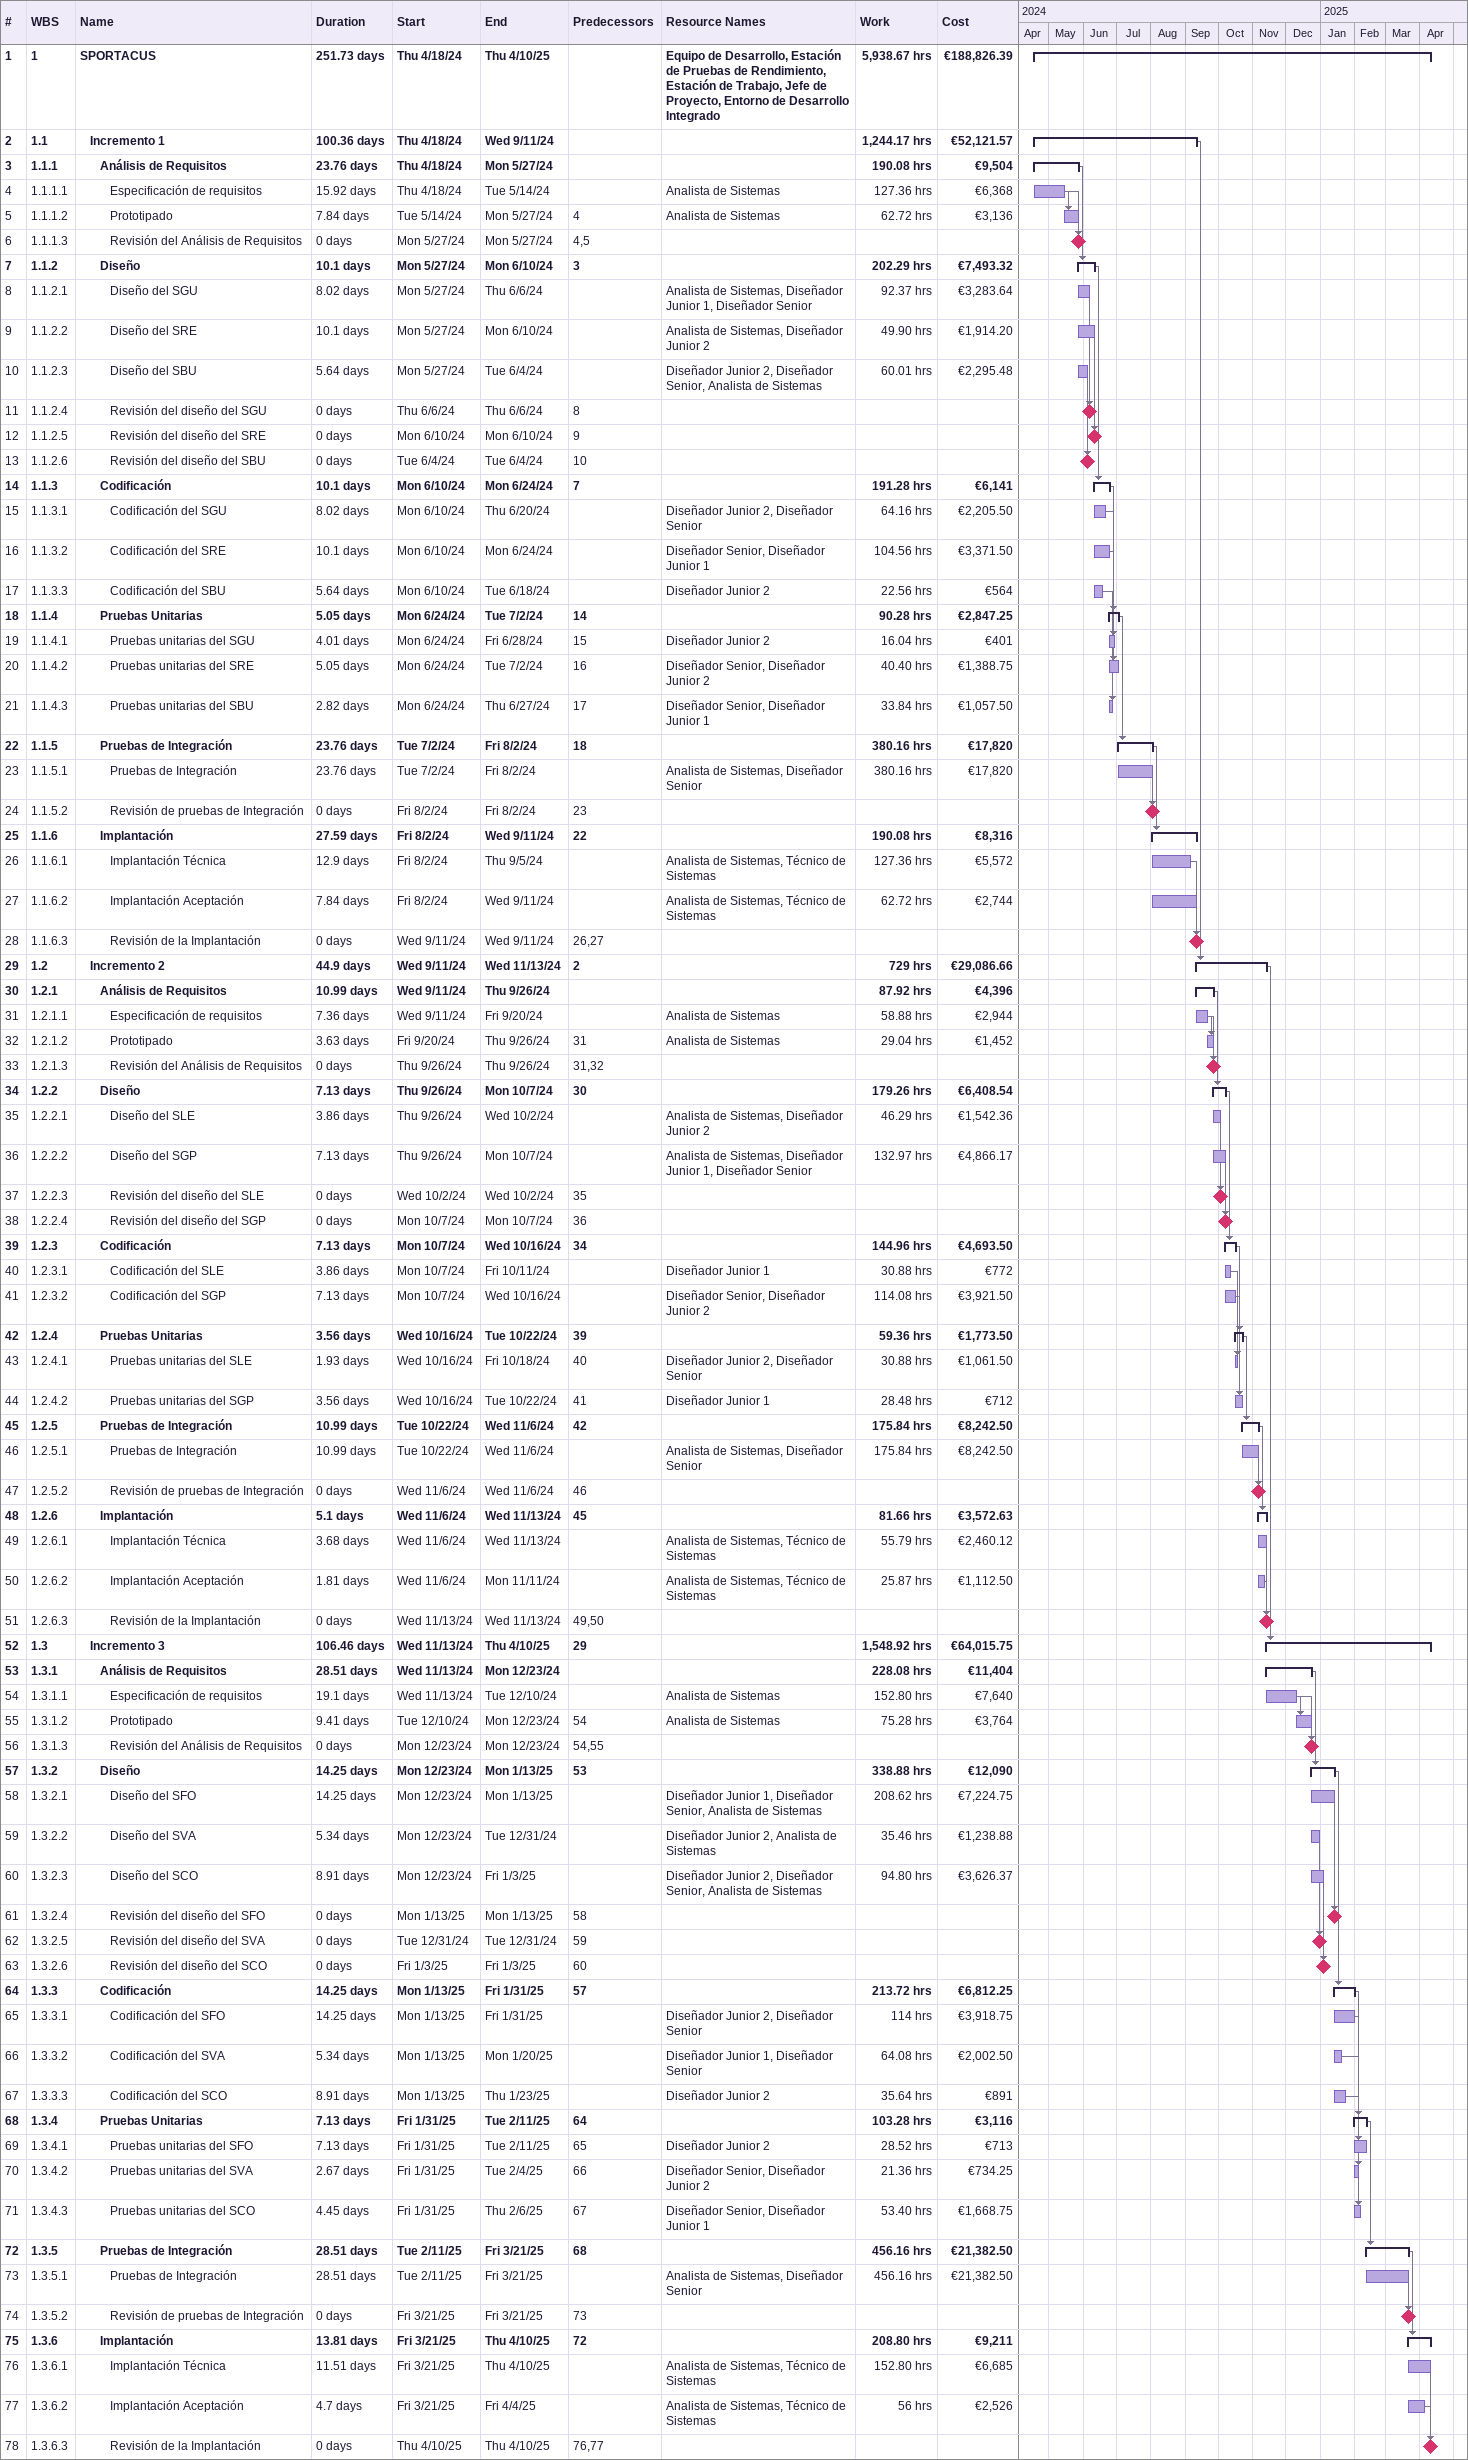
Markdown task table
| ID | WBS | Task | Duration | Start | Finish | Predecessors | Resources | Work (h) | Cost (€) |
|---|---|---|---|---|---|---|---|---|---|
| 1 | 1 | **SPORTACUS** | 251.73d | 2024-04-18 | 2025-04-10 |  | Equipo de Desarrollo, Estación de Pruebas de Rendimiento, Estación de Trabajo, Jefe de Proyecto, Entorno de Desarrollo Integrado | 5938.67 | 188826.39 |
| 2 | 1.1 | **Incremento 1** | 100.36d | 2024-04-18 | 2024-09-11 |  |  | 1244.17 | 52121.57 |
| 3 | 1.1.1 | **Análisis de Requisitos** | 23.76d | 2024-04-18 | 2024-05-27 |  |  | 190.08 | 9504 |
| 4 | 1.1.1.1 | Especificación de requisitos | 15.92d | 2024-04-18 | 2024-05-14 |  | Analista de Sistemas | 127.36 | 6368 |
| 5 | 1.1.1.2 | Prototipado | 7.84d | 2024-05-14 | 2024-05-27 | 4 | Analista de Sistemas | 62.72 | 3136 |
| 6 | 1.1.1.3 | Revisión del Análisis de Requisitos | 0d | 2024-05-27 | 2024-05-27 | 4, 5 |  |  |  |
| 7 | 1.1.2 | **Diseño** | 10.1d | 2024-05-27 | 2024-06-10 | 3 |  | 202.29 | 7493.32 |
| 8 | 1.1.2.1 | Diseño del SGU | 8.02d | 2024-05-27 | 2024-06-06 |  | Analista de Sistemas, Diseñador Junior 1, Diseñador Senior | 92.37 | 3283.64 |
| 9 | 1.1.2.2 | Diseño del SRE | 10.1d | 2024-05-27 | 2024-06-10 |  | Analista de Sistemas, Diseñador Junior 2 | 49.90 | 1914.20 |
| 10 | 1.1.2.3 | Diseño del SBU | 5.64d | 2024-05-27 | 2024-06-04 |  | Diseñador Junior 2, Diseñador Senior, Analista de Sistemas | 60.01 | 2295.48 |
| 11 | 1.1.2.4 | Revisión del diseño del SGU | 0d | 2024-06-06 | 2024-06-06 | 8 |  |  |  |
| 12 | 1.1.2.5 | Revisión del diseño del SRE | 0d | 2024-06-10 | 2024-06-10 | 9 |  |  |  |
| 13 | 1.1.2.6 | Revisión del diseño del SBU | 0d | 2024-06-04 | 2024-06-04 | 10 |  |  |  |
| 14 | 1.1.3 | **Codificación** | 10.1d | 2024-06-10 | 2024-06-24 | 7 |  | 191.28 | 6141 |
| 15 | 1.1.3.1 | Codificación del SGU | 8.02d | 2024-06-10 | 2024-06-20 |  | Diseñador Junior 2, Diseñador Senior | 64.16 | 2205.50 |
| 16 | 1.1.3.2 | Codificación del SRE | 10.1d | 2024-06-10 | 2024-06-24 |  | Diseñador Senior, Diseñador Junior 1 | 104.56 | 3371.50 |
| 17 | 1.1.3.3 | Codificación del SBU | 5.64d | 2024-06-10 | 2024-06-18 |  | Diseñador Junior 2 | 22.56 | 564 |
| 18 | 1.1.4 | **Pruebas Unitarias** | 5.05d | 2024-06-24 | 2024-07-02 | 14 |  | 90.28 | 2847.25 |
| 19 | 1.1.4.1 | Pruebas unitarias del SGU | 4.01d | 2024-06-24 | 2024-06-28 | 15 | Diseñador Junior 2 | 16.04 | 401 |
| 20 | 1.1.4.2 | Pruebas unitarias del SRE | 5.05d | 2024-06-24 | 2024-07-02 | 16 | Diseñador Senior, Diseñador Junior 2 | 40.40 | 1388.75 |
| 21 | 1.1.4.3 | Pruebas unitarias del SBU | 2.82d | 2024-06-24 | 2024-06-27 | 17 | Diseñador Senior, Diseñador Junior 1 | 33.84 | 1057.50 |
| 22 | 1.1.5 | **Pruebas de Integración** | 23.76d | 2024-07-02 | 2024-08-02 | 18 |  | 380.16 | 17820 |
| 23 | 1.1.5.1 | Pruebas de Integración | 23.76d | 2024-07-02 | 2024-08-02 |  | Analista de Sistemas, Diseñador Senior | 380.16 | 17820 |
| 24 | 1.1.5.2 | Revisión de pruebas de Integración | 0d | 2024-08-02 | 2024-08-02 | 23 |  |  |  |
| 25 | 1.1.6 | **Implantación** | 27.59d | 2024-08-02 | 2024-09-11 | 22 |  | 190.08 | 8316 |
| 26 | 1.1.6.1 | Implantación Técnica | 12.9d | 2024-08-02 | 2024-09-05 |  | Analista de Sistemas, Técnico de Sistemas | 127.36 | 5572 |
| 27 | 1.1.6.2 | Implantación Aceptación | 7.84d | 2024-08-02 | 2024-09-11 |  | Analista de Sistemas, Técnico de Sistemas | 62.72 | 2744 |
| 28 | 1.1.6.3 | Revisión de la Implantación | 0d | 2024-09-11 | 2024-09-11 | 26, 27 |  |  |  |
| 29 | 1.2 | **Incremento 2** | 44.9d | 2024-09-11 | 2024-11-13 | 2 |  | 729 | 29086.66 |
| 30 | 1.2.1 | **Análisis de Requisitos** | 10.99d | 2024-09-11 | 2024-09-26 |  |  | 87.92 | 4396 |
| 31 | 1.2.1.1 | Especificación de requisitos | 7.36d | 2024-09-11 | 2024-09-20 |  | Analista de Sistemas | 58.88 | 2944 |
| 32 | 1.2.1.2 | Prototipado | 3.63d | 2024-09-20 | 2024-09-26 | 31 | Analista de Sistemas | 29.04 | 1452 |
| 33 | 1.2.1.3 | Revisión del Análisis de Requisitos | 0d | 2024-09-26 | 2024-09-26 | 31, 32 |  |  |  |
| 34 | 1.2.2 | **Diseño** | 7.13d | 2024-09-26 | 2024-10-07 | 30 |  | 179.26 | 6408.54 |
| 35 | 1.2.2.1 | Diseño del SLE | 3.86d | 2024-09-26 | 2024-10-02 |  | Analista de Sistemas, Diseñador Junior 2 | 46.29 | 1542.36 |
| 36 | 1.2.2.2 | Diseño del SGP | 7.13d | 2024-09-26 | 2024-10-07 |  | Analista de Sistemas, Diseñador Junior 1, Diseñador Senior | 132.97 | 4866.17 |
| 37 | 1.2.2.3 | Revisión del diseño del SLE | 0d | 2024-10-02 | 2024-10-02 | 35 |  |  |  |
| 38 | 1.2.2.4 | Revisión del diseño del SGP | 0d | 2024-10-07 | 2024-10-07 | 36 |  |  |  |
| 39 | 1.2.3 | **Codificación** | 7.13d | 2024-10-07 | 2024-10-16 | 34 |  | 144.96 | 4693.50 |
| 40 | 1.2.3.1 | Codificación del SLE | 3.86d | 2024-10-07 | 2024-10-11 |  | Diseñador Junior 1 | 30.88 | 772 |
| 41 | 1.2.3.2 | Codificación del SGP | 7.13d | 2024-10-07 | 2024-10-16 |  | Diseñador Senior, Diseñador Junior 2 | 114.08 | 3921.50 |
| 42 | 1.2.4 | **Pruebas Unitarias** | 3.56d | 2024-10-16 | 2024-10-22 | 39 |  | 59.36 | 1773.50 |
| 43 | 1.2.4.1 | Pruebas unitarias del SLE | 1.93d | 2024-10-16 | 2024-10-18 | 40 | Diseñador Junior 2, Diseñador Senior | 30.88 | 1061.50 |
| 44 | 1.2.4.2 | Pruebas unitarias del SGP | 3.56d | 2024-10-16 | 2024-10-22 | 41 | Diseñador Junior 1 | 28.48 | 712 |
| 45 | 1.2.5 | **Pruebas de Integración** | 10.99d | 2024-10-22 | 2024-11-06 | 42 |  | 175.84 | 8242.50 |
| 46 | 1.2.5.1 | Pruebas de Integración | 10.99d | 2024-10-22 | 2024-11-06 |  | Analista de Sistemas, Diseñador Senior | 175.84 | 8242.50 |
| 47 | 1.2.5.2 | Revisión de pruebas de Integración | 0d | 2024-11-06 | 2024-11-06 | 46 |  |  |  |
| 48 | 1.2.6 | **Implantación** | 5.1d | 2024-11-06 | 2024-11-13 | 45 |  | 81.66 | 3572.63 |
| 49 | 1.2.6.1 | Implantación Técnica | 3.68d | 2024-11-06 | 2024-11-13 |  | Analista de Sistemas, Técnico de Sistemas | 55.79 | 2460.12 |
| 50 | 1.2.6.2 | Implantación Aceptación | 1.81d | 2024-11-06 | 2024-11-11 |  | Analista de Sistemas, Técnico de Sistemas | 25.87 | 1112.50 |
| 51 | 1.2.6.3 | Revisión de la Implantación | 0d | 2024-11-13 | 2024-11-13 | 49, 50 |  |  |  |
| 52 | 1.3 | **Incremento 3** | 106.46d | 2024-11-13 | 2025-04-10 | 29 |  | 1548.92 | 64015.75 |
| 53 | 1.3.1 | **Análisis de Requisitos** | 28.51d | 2024-11-13 | 2024-12-23 |  |  | 228.08 | 11404 |
| 54 | 1.3.1.1 | Especificación de requisitos | 19.1d | 2024-11-13 | 2024-12-10 |  | Analista de Sistemas | 152.80 | 7640 |
| 55 | 1.3.1.2 | Prototipado | 9.41d | 2024-12-10 | 2024-12-23 | 54 | Analista de Sistemas | 75.28 | 3764 |
| 56 | 1.3.1.3 | Revisión del Análisis de Requisitos | 0d | 2024-12-23 | 2024-12-23 | 54, 55 |  |  |  |
| 57 | 1.3.2 | **Diseño** | 14.25d | 2024-12-23 | 2025-01-13 | 53 |  | 338.88 | 12090 |
| 58 | 1.3.2.1 | Diseño del SFO | 14.25d | 2024-12-23 | 2025-01-13 |  | Diseñador Junior 1, Diseñador Senior, Analista de Sistemas | 208.62 | 7224.75 |
| 59 | 1.3.2.2 | Diseño del SVA | 5.34d | 2024-12-23 | 2024-12-31 |  | Diseñador Junior 2, Analista de Sistemas | 35.46 | 1238.88 |
| 60 | 1.3.2.3 | Diseño del SCO | 8.91d | 2024-12-23 | 2025-01-03 |  | Diseñador Junior 2, Diseñador Senior, Analista de Sistemas | 94.80 | 3626.37 |
| 61 | 1.3.2.4 | Revisión del diseño del SFO | 0d | 2025-01-13 | 2025-01-13 | 58 |  |  |  |
| 62 | 1.3.2.5 | Revisión del diseño del SVA | 0d | 2024-12-31 | 2024-12-31 | 59 |  |  |  |
| 63 | 1.3.2.6 | Revisión del diseño del SCO | 0d | 2025-01-03 | 2025-01-03 | 60 |  |  |  |
| 64 | 1.3.3 | **Codificación** | 14.25d | 2025-01-13 | 2025-01-31 | 57 |  | 213.72 | 6812.25 |
| 65 | 1.3.3.1 | Codificación del SFO | 14.25d | 2025-01-13 | 2025-01-31 |  | Diseñador Junior 2, Diseñador Senior | 114 | 3918.75 |
| 66 | 1.3.3.2 | Codificación del SVA | 5.34d | 2025-01-13 | 2025-01-20 |  | Diseñador Junior 1, Diseñador Senior | 64.08 | 2002.50 |
| 67 | 1.3.3.3 | Codificación del SCO | 8.91d | 2025-01-13 | 2025-01-23 |  | Diseñador Junior 2 | 35.64 | 891 |
| 68 | 1.3.4 | **Pruebas Unitarias** | 7.13d | 2025-01-31 | 2025-02-11 | 64 |  | 103.28 | 3116 |
| 69 | 1.3.4.1 | Pruebas unitarias del SFO | 7.13d | 2025-01-31 | 2025-02-11 | 65 | Diseñador Junior 2 | 28.52 | 713 |
| 70 | 1.3.4.2 | Pruebas unitarias del SVA | 2.67d | 2025-01-31 | 2025-02-04 | 66 | Diseñador Senior, Diseñador Junior 2 | 21.36 | 734.25 |
| 71 | 1.3.4.3 | Pruebas unitarias del SCO | 4.45d | 2025-01-31 | 2025-02-06 | 67 | Diseñador Senior, Diseñador Junior 1 | 53.40 | 1668.75 |
| 72 | 1.3.5 | **Pruebas de Integración** | 28.51d | 2025-02-11 | 2025-03-21 | 68 |  | 456.16 | 21382.50 |
| 73 | 1.3.5.1 | Pruebas de Integración | 28.51d | 2025-02-11 | 2025-03-21 |  | Analista de Sistemas, Diseñador Senior | 456.16 | 21382.50 |
| 74 | 1.3.5.2 | Revisión de pruebas de Integración | 0d | 2025-03-21 | 2025-03-21 | 73 |  |  |  |
| 75 | 1.3.6 | **Implantación** | 13.81d | 2025-03-21 | 2025-04-10 | 72 |  | 208.80 | 9211 |
| 76 | 1.3.6.1 | Implantación Técnica | 11.51d | 2025-03-21 | 2025-04-10 |  | Analista de Sistemas, Técnico de Sistemas | 152.80 | 6685 |
| 77 | 1.3.6.2 | Implantación Aceptación | 4.7d | 2025-03-21 | 2025-04-04 |  | Analista de Sistemas, Técnico de Sistemas | 56 | 2526 |
| 78 | 1.3.6.3 | Revisión de la Implantación | 0d | 2025-04-10 | 2025-04-10 | 76, 77 |  |  |  |
